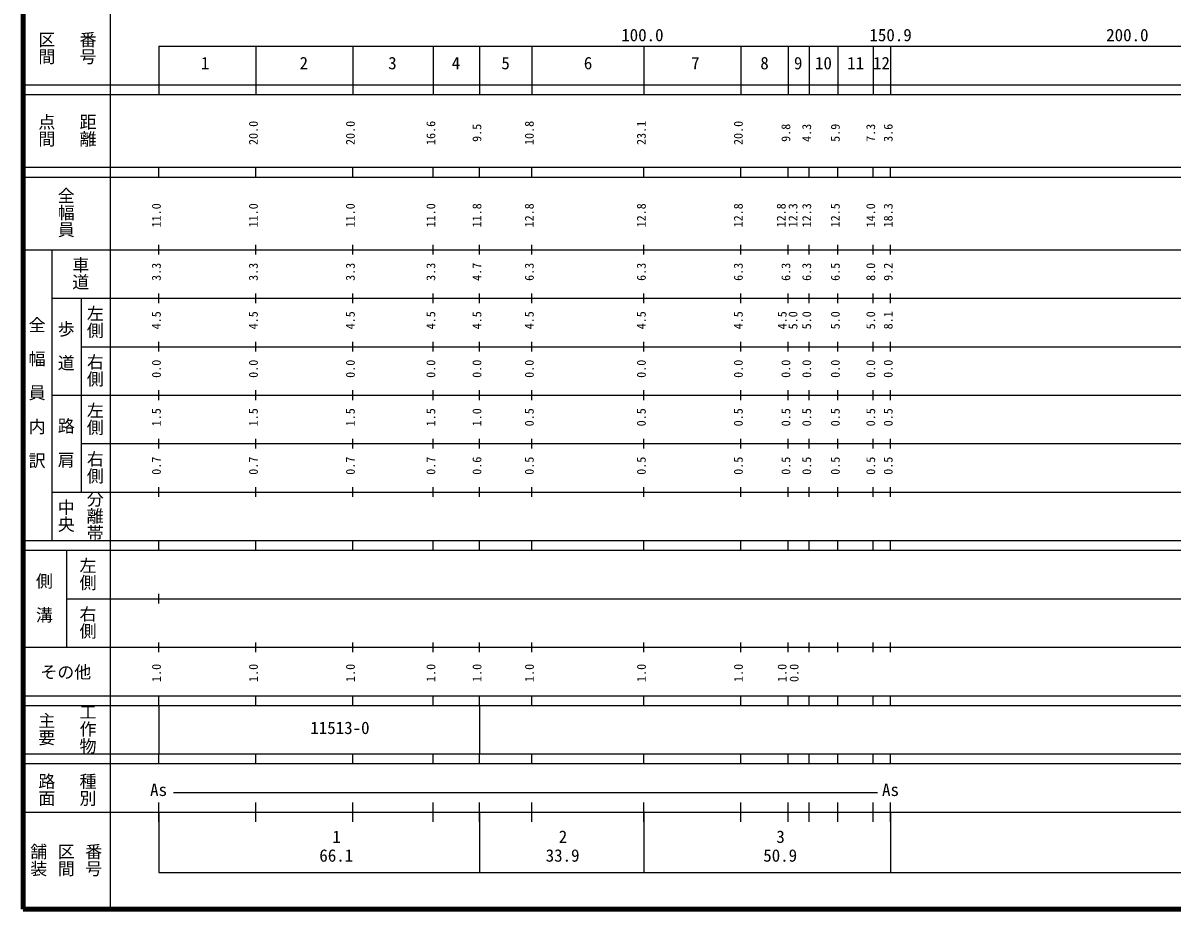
# Model space of a CAD drawing. Units: millimetres, scale not verified. Extents: x 40000 to 680000, y 20000 to 380000.
# Drawn here: x 40000 to 277131, y 20000 to 202772 of the extents above; entities that cross this region are included whole.
import ezdxf
from ezdxf.enums import TextEntityAlignment as Align

# ---------------------------------------------------------------- set-up
doc = ezdxf.new("R2010")
doc.units = ezdxf.units.MM
doc.header["$LTSCALE"] = 1000
doc.layers.add('M-TTL', color=2, linetype='Continuous', lineweight=140)
doc.layers.add('M-TTL-BAND', color=7, linetype='Continuous', lineweight=25)
doc.styles.add('@ＭＳ ゴシック', font='')
doc.styles.add('ＭＳ ゴシック', font='')
doc.styles.get('@ＭＳ ゴシック').set_extended_font_data('@MS Gothic')
doc.styles.get('ＭＳ ゴシック').set_extended_font_data('MS Gothic')

msp = doc.modelspace()

# ---------------------------------------------------------------- linework, layer by layer
at = {"layer": 'M-TTL'}
for p, q in [((40000, 380000), (40000, 20000)), ((40000, 20000), (680000, 20000))]:
    msp.add_line(p, q, dxfattribs=at)
at = {"layer": 'M-TTL-BAND'}
for p, q in [((58000, 370000), (58000, 20000)), ((68000, 198000), (579000, 198000)), ((68000, 198000), (68000, 190000)), ((88000, 198000), (88000, 190000)), ((108000, 198000), (108000, 190000)), ((124600, 198000), (124600, 190000)), ((134100, 198000), (134100, 190000)), ((144900, 198000), (144900, 190000)), ((168000, 198000), (168000, 190000)), ((188000, 198000), (188000, 190000)), ((197800, 198000), (197800, 190000)), ((202100, 198000), (202100, 190000)), ((208000, 198000), (208000, 190000)), ((215300, 198000), (215300, 190000)), ((218900, 198000), (218900, 190000)), ((40000, 190000), (579000, 190000)), ((68000, 190000), (68000, 188000)), ((88000, 190000), (88000, 188000)), ((108000, 190000), (108000, 188000)), ((124600, 190000), (124600, 188000)), ((134100, 190000), (134100, 188000)), ((144900, 190000), (144900, 188000)), ((168000, 190000), (168000, 188000)), ((188000, 190000), (188000, 188000)), ((197800, 190000), (197800, 188000)), ((202100, 190000), (202100, 188000)), ((208000, 190000), (208000, 188000)), ((215300, 190000), (215300, 188000)), ((218900, 190000), (218900, 188000)), ((40000, 188000), (579000, 188000)), ((40000, 173000), (579000, 173000)), ((40000, 171000), (579000, 171000)), ((68000, 171000), (68000, 173000)), ((88000, 171000), (88000, 173000)), ((108000, 171000), (108000, 173000)), ((124600, 171000), (124600, 173000)), ((134100, 171000), (134100, 173000)), ((144900, 171000), (144900, 173000)), ((168000, 171000), (168000, 173000)), ((188000, 171000), (188000, 173000)), ((197800, 171000), (197800, 173000)), ((202100, 171000), (202100, 173000)), ((208000, 171000), (208000, 173000)), ((215300, 171000), (215300, 173000)), ((218900, 171000), (218900, 173000)), ((68000, 155000), (68000, 157000)), ((88000, 155000), (88000, 157000)), ((108000, 155000), (108000, 157000)), ((124600, 155000), (124600, 157000)), ((134100, 155000), (134100, 157000)), ((144900, 155000), (144900, 157000)), ((168000, 155000), (168000, 157000)), ((188000, 155000), (188000, 157000)), ((197800, 155000), (197800, 157000)), ((202100, 155000), (202100, 157000)), ((208000, 155000), (208000, 157000)), ((215300, 155000), (215300, 157000)), ((218900, 155000), (218900, 157000)), ((40000, 156000), (579000, 156000)), ((46000, 96000), (46000, 156000)), ((46000, 146000), (579000, 146000)), ((52000, 146000), (52000, 106000)), ((68000, 145000), (68000, 147000)), ((88000, 145000), (88000, 147000)), ((108000, 145000), (108000, 147000)), ((124600, 145000), (124600, 147000)), ((134100, 145000), (134100, 147000)), ((144900, 145000), (144900, 147000)), ((168000, 145000), (168000, 147000)), ((188000, 145000), (188000, 147000)), ((197800, 145000), (197800, 147000)), ((202100, 145000), (202100, 147000)), ((208000, 145000), (208000, 147000)), ((215300, 145000), (215300, 147000)), ((218900, 145000), (218900, 147000)), ((52000, 136000), (579000, 136000)), ((68000, 135000), (68000, 137000)), ((88000, 135000), (88000, 137000)), ((108000, 135000), (108000, 137000)), ((124600, 135000), (124600, 137000)), ((134100, 135000), (134100, 137000)), ((144900, 135000), (144900, 137000)), ((168000, 135000), (168000, 137000)), ((188000, 135000), (188000, 137000)), ((197800, 135000), (197800, 137000)), ((202100, 135000), (202100, 137000)), ((208000, 135000), (208000, 137000)), ((215300, 135000), (215300, 137000)), ((218900, 135000), (218900, 137000)), ((46000, 126000), (579000, 126000)), ((68000, 125000), (68000, 127000)), ((88000, 125000), (88000, 127000)), ((108000, 125000), (108000, 127000)), ((124600, 125000), (124600, 127000)), ((134100, 125000), (134100, 127000)), ((144900, 125000), (144900, 127000)), ((168000, 125000), (168000, 127000)), ((188000, 125000), (188000, 127000)), ((197800, 125000), (197800, 127000)), ((202100, 125000), (202100, 127000)), ((208000, 125000), (208000, 127000)), ((215300, 125000), (215300, 127000)), ((218900, 125000), (218900, 127000)), ((68000, 115000), (68000, 117000)), ((88000, 115000), (88000, 117000)), ((108000, 115000), (108000, 117000)), ((124600, 115000), (124600, 117000)), ((134100, 115000), (134100, 117000)), ((144900, 115000), (144900, 117000)), ((168000, 115000), (168000, 117000)), ((188000, 115000), (188000, 117000)), ((197800, 115000), (197800, 117000)), ((202100, 115000), (202100, 117000)), ((208000, 115000), (208000, 117000)), ((215300, 115000), (215300, 117000)), ((218900, 115000), (218900, 117000)), ((52000, 116000), (579000, 116000)), ((68000, 105000), (68000, 107000)), ((88000, 105000), (88000, 107000)), ((108000, 105000), (108000, 107000)), ((124600, 105000), (124600, 107000)), ((134100, 105000), (134100, 107000)), ((144900, 105000), (144900, 107000)), ((168000, 105000), (168000, 107000)), ((188000, 105000), (188000, 107000)), ((197800, 105000), (197800, 107000)), ((202100, 105000), (202100, 107000)), ((208000, 105000), (208000, 107000)), ((215300, 105000), (215300, 107000)), ((218900, 105000), (218900, 107000)), ((46000, 106000), (579000, 106000)), ((40000, 96000), (579000, 96000)), ((68000, 94000), (68000, 96000)), ((88000, 94000), (88000, 96000)), ((108000, 94000), (108000, 96000)), ((124600, 94000), (124600, 96000)), ((134100, 94000), (134100, 96000)), ((144900, 94000), (144900, 96000)), ((168000, 94000), (168000, 96000)), ((188000, 94000), (188000, 96000)), ((197800, 94000), (197800, 96000)), ((202100, 94000), (202100, 96000)), ((208000, 94000), (208000, 96000)), ((215300, 94000), (215300, 96000)), ((218900, 94000), (218900, 96000)), ((40000, 94000), (579000, 94000)), ((49000, 94000), (49000, 74000)), ((49000, 84000), (579000, 84000)), ((68000, 83000), (68000, 85000)), ((40000, 74000), (579000, 74000)), ((68000, 73000), (68000, 75000)), ((88000, 73000), (88000, 75000)), ((108000, 73000), (108000, 75000)), ((124600, 73000), (124600, 75000)), ((134100, 73000), (134100, 75000)), ((144900, 73000), (144900, 75000)), ((168000, 73000), (168000, 75000)), ((188000, 73000), (188000, 75000)), ((197800, 73000), (197800, 75000)), ((202100, 73000), (202100, 75000)), ((208000, 73000), (208000, 75000)), ((215300, 73000), (215300, 75000)), ((218900, 73000), (218900, 75000)), ((40000, 64000), (579000, 64000)), ((40000, 62000), (579000, 62000)), ((68000, 62000), (68000, 64000)), ((68000, 62000), (68000, 52000)), ((88000, 62000), (88000, 64000)), ((108000, 62000), (108000, 64000)), ((124600, 62000), (124600, 64000)), ((134100, 62000), (134100, 64000)), ((134100, 62000), (134100, 52000)), ((144900, 62000), (144900, 64000)), ((168000, 62000), (168000, 64000)), ((188000, 62000), (188000, 64000)), ((197800, 62000), (197800, 64000)), ((202100, 62000), (202100, 64000)), ((208000, 62000), (208000, 64000)), ((215300, 62000), (215300, 64000)), ((218900, 62000), (218900, 64000)), ((40000, 52000), (579000, 52000)), ((40000, 50000), (579000, 50000)), ((68000, 50000), (68000, 52000)), ((88000, 50000), (88000, 52000)), ((108000, 50000), (108000, 52000)), ((124600, 50000), (124600, 52000)), ((134100, 50000), (134100, 52000)), ((144900, 50000), (144900, 52000)), ((168000, 50000), (168000, 52000)), ((188000, 50000), (188000, 52000)), ((197800, 50000), (197800, 52000)), ((202100, 50000), (202100, 52000)), ((208000, 50000), (208000, 52000)), ((215300, 50000), (215300, 52000)), ((218900, 50000), (218900, 52000)), ((71000, 44000), (216225, 44000)), ((68000, 38000), (68000, 42000)), ((88000, 38000), (88000, 42000)), ((108000, 38000), (108000, 42000)), ((124600, 38000), (124600, 42000)), ((134100, 38000), (134100, 42000)), ((144900, 38000), (144900, 42000)), ((168000, 38000), (168000, 42000)), ((188000, 38000), (188000, 42000)), ((197800, 38000), (197800, 42000)), ((202100, 38000), (202100, 42000)), ((208000, 38000), (208000, 42000)), ((215300, 38000), (215300, 42000)), ((218900, 38000), (218900, 42000)), ((40000, 40000), (579000, 40000)), ((68000, 40000), (68000, 27500)), ((134100, 40000), (134100, 27500)), ((168000, 40000), (168000, 27500)), ((218900, 40000), (218900, 27500)), ((68000, 27500), (579000, 27500))]:
    msp.add_line(p, q, dxfattribs=at)

# ---------------------------------------------------------------- texts
at = {"layer": 'M-TTL-BAND', "style": '@ＭＳ ゴシック'}
for s, p in [('区間', (44864, 197618)), ('番号', (53364, 197618)), ('点間', (44864, 180618)), ('距離', (53364, 180618)), ('全幅員', (48864, 163678)), ('車道', (51864, 151118)), ('左側', (54864, 141118)), ('全\u3000幅\u3000員\u3000内\u3000訳', (42864, 126533)), ('歩\u3000道', (48864, 136178)), ('右側', (54864, 131118)), ('左側', (54864, 121118)), ('路\u3000肩', (48864, 116178)), ('右側', (54864, 111118)), ('中央', (48864, 101118)), ('分離帯', (54847, 101096)), ('左側', (53364, 89118)), ('側\u3000溝', (44364, 84178)), ('右側', (53364, 79118)), ('工作物', (53364, 57142)), ('主要', (44864, 57118)), ('路面', (44864, 44618)), ('種別', (53364, 44618)), ('舗装', (43197, 30118)), ('区間', (48864, 30118)), ('番号', (54530, 30118))]:
    msp.add_text(s, height=2566, rotation=270, dxfattribs=at).set_placement(p, align=Align.MIDDLE_CENTER)
at = {"layer": 'M-TTL-BAND', "style": 'ＭＳ ゴシック'}
for s, p in [('100.0', (167721, 198236)), ('150.9', (218900, 198236)), ('200.0', (267721, 198236)), ('1', (77551, 192446)), ('2', (97902, 192446)), ('3', (116179, 192446)), ('4', (129270, 192446)), ('5', (139511, 192446)), ('6', (156513, 192446)), ('7', (178663, 192446)), ('8', (192907, 192446)), ('9', (199846, 192446)), ('10', (205051, 192446)), ('11', (211689, 192446)), ('12', (217019, 192446)), ('11513-0', (105351, 55320)), ('As', (67951, 42541)), ('As', (218878, 42541)), ('1', (104670, 32860)), ('2', (151342, 32860)), ('3', (196207, 32860)), ('66.1', (104596, 28990)), ('33.9', (151268, 28990)), ('50.9', (196133, 28990))]:
    msp.add_text(s, height=2566, dxfattribs=at).set_placement(p, align=Align.BOTTOM_CENTER)
for s, p in [('20.0', (88963, 180095)), ('20.0', (108963, 180095)), ('16.6', (125563, 180095)), ('9.5', (135063, 180115)), ('10.8', (145863, 180095)), ('23.1', (168963, 180095)), ('20.0', (188963, 180095)), ('9.8', (198763, 180115)), ('4.3', (203063, 180115)), ('5.9', (208963, 180115)), ('7.3', (216263, 180115)), ('3.6', (219863, 180115)), ('11.0', (68963, 163095)), ('11.0', (88963, 163095)), ('11.0', (108963, 163095)), ('11.0', (125563, 163095)), ('11.8', (135063, 163095)), ('12.8', (145863, 163095)), ('12.8', (168963, 163095)), ('12.8', (188963, 163095)), ('12.8', (197797, 163095)), ('12.3', (200237, 163095)), ('12.3', (203063, 163095)), ('12.5', (208963, 163095)), ('14.0', (216263, 163095)), ('18.3', (219863, 163095)), ('3.3', (68963, 151441)), ('3.3', (88963, 151441)), ('3.3', (108963, 151441)), ('3.3', (125563, 151441)), ('4.7', (135063, 151441)), ('6.3', (145863, 151441)), ('6.3', (168963, 151441)), ('6.3', (188963, 151441)), ('6.3', (198763, 151441)), ('6.3', (203063, 151441)), ('6.5', (208963, 151441)), ('8.0', (216263, 151441)), ('9.2', (219863, 151441)), ('4.5', (68963, 141441)), ('4.5', (88963, 141441)), ('4.5', (108963, 141441)), ('4.5', (125563, 141441)), ('4.5', (135063, 141441)), ('4.5', (145863, 141441)), ('4.5', (168963, 141441)), ('4.5', (188963, 141441)), ('4.5', (198000, 141441)), ('5.0', (200237, 141441)), ('5.0', (203063, 141441)), ('5.0', (208963, 141441)), ('5.0', (216263, 141441)), ('8.1', (219863, 141441)), ('0.0', (68963, 131441)), ('0.0', (88963, 131441)), ('0.0', (108963, 131441)), ('0.0', (125563, 131441)), ('0.0', (135063, 131441)), ('0.0', (145863, 131441)), ('0.0', (168963, 131441)), ('0.0', (188963, 131441)), ('0.0', (198763, 131441)), ('0.0', (203063, 131441)), ('0.0', (208963, 131441)), ('0.0', (216263, 131441)), ('0.0', (219863, 131441)), ('1.5', (68963, 121441)), ('1.5', (88963, 121441)), ('1.5', (108963, 121441)), ('1.5', (125563, 121441)), ('1.0', (135063, 121441)), ('0.5', (145863, 121441)), ('0.5', (168963, 121441)), ('0.5', (188963, 121441)), ('0.5', (198763, 121441)), ('0.5', (203063, 121441)), ('0.5', (208963, 121441)), ('0.5', (216263, 121441)), ('0.5', (219863, 121441)), ('0.7', (68963, 111441)), ('0.7', (88963, 111441)), ('0.7', (108963, 111441)), ('0.7', (125563, 111441)), ('0.6', (135063, 111441)), ('0.5', (145863, 111441)), ('0.5', (168963, 111441)), ('0.5', (188963, 111441)), ('0.5', (198763, 111441)), ('0.5', (203063, 111441)), ('0.5', (208963, 111441)), ('0.5', (216263, 111441)), ('0.5', (219863, 111441)), ('1.0', (68977, 68705)), ('1.0', (88977, 68705)), ('1.0', (108977, 68705)), ('1.0', (125577, 68705)), ('1.0', (135077, 68705)), ('1.0', (145877, 68705)), ('1.0', (168977, 68705)), ('1.0', (188977, 68705)), ('1.0', (197990, 68705)), ('0.0', (200464, 68705))]:
    msp.add_text(s, height=1833, rotation=90, dxfattribs=at).set_placement(p, align=Align.BOTTOM_CENTER)
msp.add_text('その他', height=2566, dxfattribs=at).set_placement((48822, 68863), align=Align.MIDDLE_CENTER)

doc.saveas('drawing.dxf')
